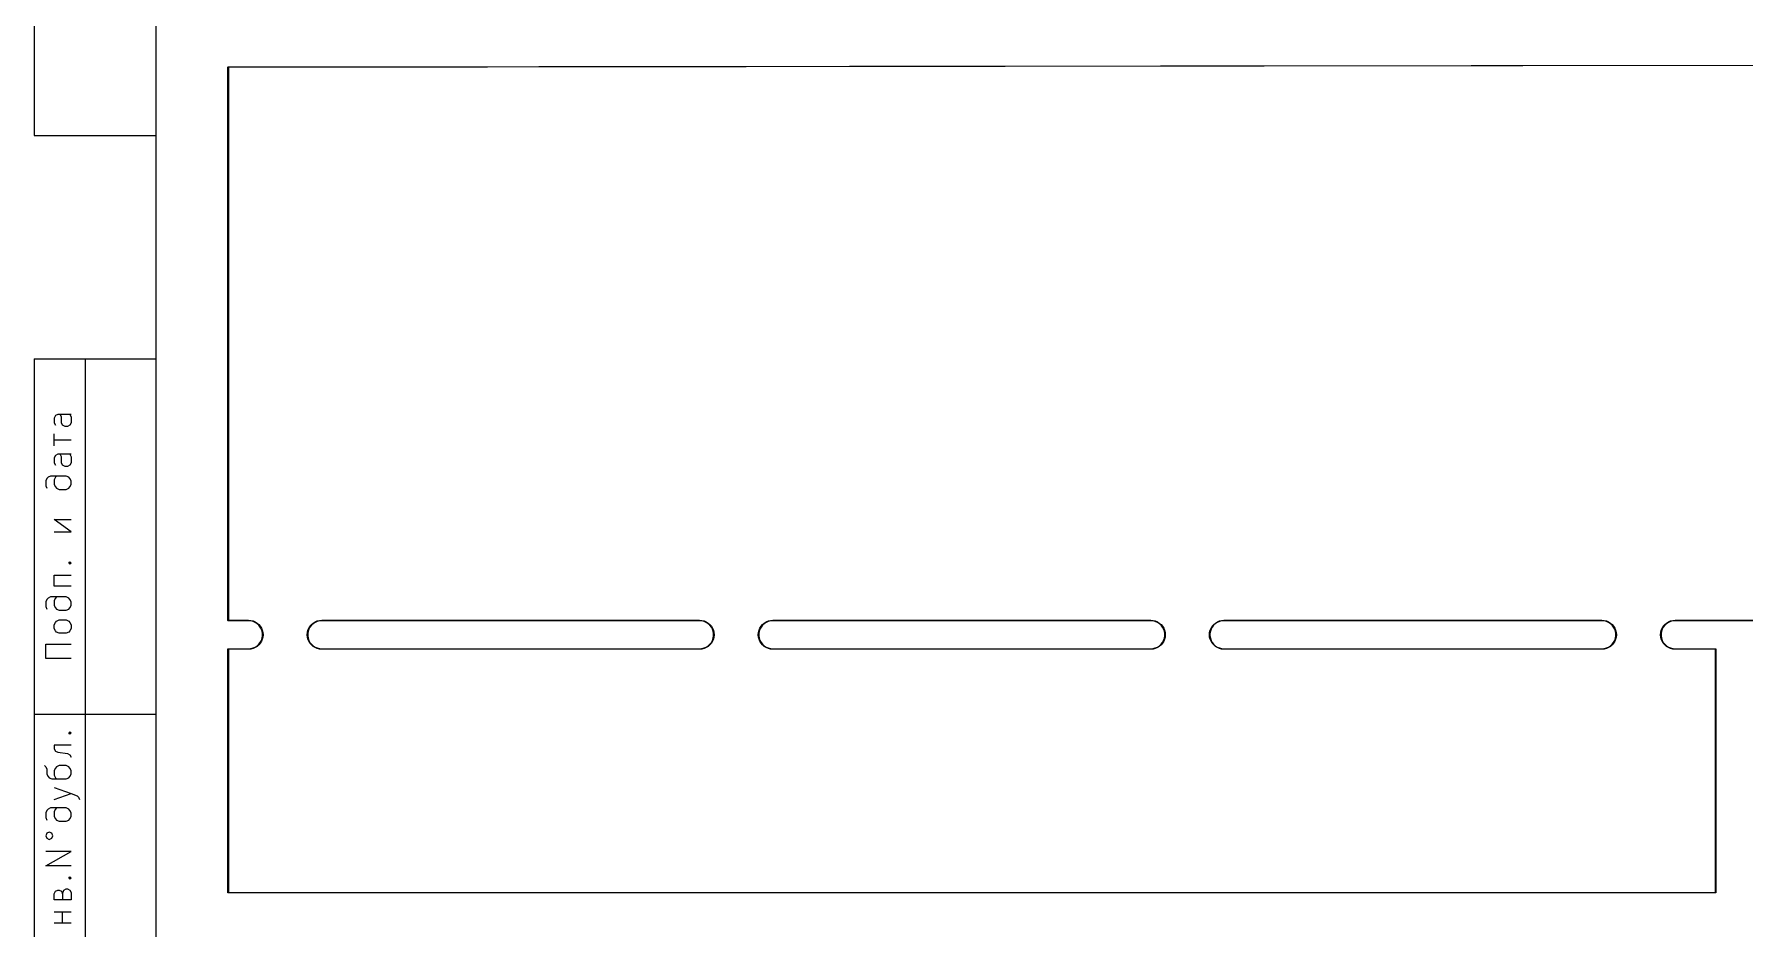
# Model space of a CAD drawing. Extents: x 0.3 to 11.5, y -8.2 to 3.2.
# Drawn here: x 0.31 to 6.94, y -4.57 to -1.1 of the extents above; entities that cross this region are included whole.
import ezdxf

# ---------------------------------------------------------------- set-up
doc = ezdxf.new("R2010")
doc.units = 0
doc.header["$MEASUREMENT"] = 0
doc.layers.add('BLACK', color=7, linetype='CONTINUOUS')

msp = doc.modelspace()

# ---------------------------------------------------------------- linework, layer by layer
at = {"layer": 'BLACK', "linetype": 'CONTINUOUS'}
for p, q in [((0.314961, 3.22806), (0.314961, -1.49635)), ((0.787402, -8.07115), (0.787402, -0.19685)), ((1.06575, -1.2315), (1.0659, -1.23114)), ((1.06575, -3.37717), (1.06575, -1.2315)), ((1.0659, -1.23114), (1.06604, -1.2308)), ((1.06604, -1.2308), (1.06638, -1.23066)), ((1.06604, -1.2308), (1.06604, -1.2308)), ((1.06604, -1.2308), (1.06604, -1.2308)), ((1.06638, -1.23066), (1.06674, -1.23051)), ((1.06674, -1.23051), (11.303, -1.2187)), ((11.302, -1.22067), (1.06772, -1.23248)), ((1.06772, -1.23248), (1.06772, -3.37618)), ((0.314961, -1.49635), (0.787402, -1.49635)), ((0.314961, -2.36249), (0.787402, -2.36249)), ((0.314961, -2.36249), (0.314961, -8.07115)), ((0.511811, -2.36249), (0.511811, -8.07115)), ((0.396982, -2.58277), (0.392295, -2.59215)), ((0.406355, -2.57809), (0.396982, -2.58277)), ((0.457911, -2.57809), (0.406355, -2.57809)), ((0.420416, -2.58746), (0.415729, -2.57809)), ((0.453225, -2.57809), (0.457911, -2.58746)), ((0.392295, -2.59215), (0.392295, -2.61089)), ((0.392295, -2.61089), (0.396982, -2.62027)), ((0.420416, -2.61089), (0.420416, -2.58746)), ((0.425103, -2.62027), (0.420416, -2.61089)), ((0.434477, -2.62496), (0.425103, -2.62027)), ((0.443851, -2.62496), (0.434477, -2.62496)), ((0.453225, -2.62027), (0.443851, -2.62496)), ((0.457911, -2.61089), (0.453225, -2.62027)), ((0.457911, -2.58746), (0.457911, -2.61089)), ((0.392295, -2.69995), (0.392295, -2.65308)), ((0.392295, -2.67651), (0.457911, -2.67651)), ((0.396982, -2.73744), (0.392295, -2.74682)), ((0.392295, -2.74682), (0.392295, -2.76556)), ((0.392295, -2.76556), (0.396982, -2.77494)), ((0.406355, -2.73275), (0.396982, -2.73744)), ((0.457911, -2.73275), (0.406355, -2.73275)), ((0.420416, -2.74213), (0.415729, -2.73275)), ((0.420416, -2.76556), (0.420416, -2.74213)), ((0.425103, -2.77494), (0.420416, -2.76556)), ((0.434477, -2.77962), (0.425103, -2.77494)), ((0.443851, -2.77962), (0.434477, -2.77962)), ((0.453225, -2.77494), (0.443851, -2.77962)), ((0.453225, -2.73275), (0.457911, -2.74213)), ((0.457911, -2.76556), (0.453225, -2.77494)), ((0.457911, -2.74213), (0.457911, -2.76556)), ((0.364173, -2.82649), (0.359486, -2.83587)), ((0.359486, -2.83587), (0.359486, -2.85461)), ((0.36886, -2.82181), (0.364173, -2.82649)), ((0.378234, -2.81712), (0.36886, -2.82181)), ((0.439164, -2.81712), (0.378234, -2.81712)), ((0.396982, -2.82181), (0.392295, -2.83118)), ((0.392295, -2.83118), (0.392295, -2.84993)), ((0.392295, -2.84993), (0.396982, -2.8593)), ((0.401669, -2.81712), (0.396982, -2.82181)), ((0.448538, -2.82181), (0.439164, -2.81712)), ((0.453225, -2.82649), (0.448538, -2.82181)), ((0.457911, -2.83587), (0.453225, -2.82649)), ((0.453225, -2.8593), (0.457911, -2.84993)), ((0.457911, -2.84993), (0.457911, -2.83587)), ((0.359486, -2.85461), (0.364173, -2.86399)), ((0.396982, -2.8593), (0.401669, -2.86399)), ((0.401669, -2.86399), (0.411042, -2.86867)), ((0.411042, -2.86867), (0.439164, -2.86867)), ((0.439164, -2.86867), (0.448538, -2.86399)), ((0.448538, -2.86399), (0.453225, -2.8593)), ((0.457911, -3.03272), (0.392295, -2.98585)), ((0.392295, -2.98585), (0.457911, -2.98585)), ((0.392295, -3.03272), (0.457911, -3.03272)), ((0.448538, -3.15458), (0.453225, -3.14989)), ((0.453225, -3.15926), (0.448538, -3.15458)), ((0.448538, -3.15458), (0.457911, -3.15458)), ((0.453225, -3.14989), (0.457911, -3.15458)), ((0.457911, -3.15458), (0.453225, -3.15926)), ((0.392295, -3.24363), (0.392295, -3.20145)), ((0.392295, -3.20145), (0.457911, -3.20145)), ((0.457911, -3.24363), (0.392295, -3.24363)), ((0.364173, -3.29518), (0.359486, -3.30456)), ((0.359486, -3.30456), (0.359486, -3.32331)), ((0.36886, -3.2905), (0.364173, -3.29518)), ((0.378234, -3.28581), (0.36886, -3.2905)), ((0.439164, -3.28581), (0.378234, -3.28581)), ((0.396982, -3.2905), (0.392295, -3.29987)), ((0.392295, -3.29987), (0.392295, -3.31862)), ((0.401669, -3.28581), (0.396982, -3.2905)), ((0.448538, -3.2905), (0.439164, -3.28581)), ((0.453225, -3.29518), (0.448538, -3.2905)), ((0.457911, -3.30456), (0.453225, -3.29518)), ((0.457911, -3.31862), (0.457911, -3.30456)), ((0.359486, -3.32331), (0.364173, -3.33268)), ((0.392295, -3.31862), (0.396982, -3.32799)), ((0.396982, -3.32799), (0.401669, -3.33268)), ((0.396982, -3.38424), (0.401669, -3.37955)), ((0.401669, -3.33268), (0.411042, -3.33737)), ((0.401669, -3.37955), (0.411042, -3.37486)), ((0.411042, -3.33737), (0.439164, -3.33737)), ((0.411042, -3.37486), (0.439164, -3.37486)), ((0.439164, -3.33737), (0.448538, -3.33268)), ((0.439164, -3.37486), (0.448538, -3.37955)), ((0.448538, -3.33268), (0.453225, -3.32799)), ((0.448538, -3.37955), (0.453225, -3.38424)), ((0.453225, -3.32799), (0.457911, -3.31862)), ((1.06604, -3.37786), (1.06575, -3.37717)), ((1.06674, -3.37815), (1.06604, -3.37786)), ((1.14548, -3.37815), (1.06674, -3.37815)), ((1.06772, -3.37618), (1.14548, -3.37618)), ((1.14548, -3.37618), (1.15425, -3.37687)), ((1.14585, -3.378), (1.14548, -3.37815)), ((1.15442, -3.3787), (1.14585, -3.378)), ((1.15425, -3.37687), (1.16281, -3.37893)), ((1.16311, -3.38091), (1.15442, -3.3787)), ((1.16281, -3.37893), (1.17095, -3.3823)), ((1.40347, -3.3823), (1.4116, -3.37893)), ((1.42, -3.3787), (1.4113, -3.38091)), ((1.4116, -3.37893), (1.42016, -3.37687)), ((1.42857, -3.378), (1.42, -3.3787)), ((1.42016, -3.37687), (1.42894, -3.37618)), ((1.42894, -3.37815), (1.42857, -3.378)), ((1.42894, -3.37618), (2.89351, -3.37618)), ((2.89351, -3.37815), (1.42894, -3.37815)), ((2.89351, -3.37618), (2.90228, -3.37687)), ((2.89388, -3.378), (2.89351, -3.37815)), ((2.90245, -3.3787), (2.89388, -3.378)), ((2.90228, -3.37687), (2.91084, -3.37893)), ((2.91115, -3.38091), (2.90245, -3.3787)), ((2.91084, -3.37893), (2.91898, -3.3823)), ((3.1515, -3.3823), (3.15964, -3.37893)), ((3.16803, -3.3787), (3.15933, -3.38091)), ((3.15964, -3.37893), (3.1682, -3.37687)), ((3.1766, -3.378), (3.16803, -3.3787)), ((3.1682, -3.37687), (3.17697, -3.37618)), ((3.17697, -3.37815), (3.1766, -3.378)), ((3.17697, -3.37618), (4.64154, -3.37618)), ((4.64154, -3.37815), (3.17697, -3.37815)), ((4.64154, -3.37618), (4.65032, -3.37687)), ((4.64191, -3.378), (4.64154, -3.37815)), ((4.65048, -3.3787), (4.64191, -3.378)), ((4.65032, -3.37687), (4.65888, -3.37893)), ((4.65918, -3.38091), (4.65048, -3.3787)), ((4.65888, -3.37893), (4.66701, -3.3823)), ((4.89953, -3.3823), (4.90767, -3.37893)), ((4.91606, -3.3787), (4.90737, -3.38091)), ((4.90767, -3.37893), (4.91623, -3.37687)), ((4.92463, -3.378), (4.91606, -3.3787)), ((4.91623, -3.37687), (4.925, -3.37618)), ((4.925, -3.37815), (4.92463, -3.378)), ((4.925, -3.37618), (6.38957, -3.37618)), ((6.38957, -3.37815), (4.925, -3.37815)), ((6.38957, -3.37618), (6.39835, -3.37687)), ((6.38994, -3.378), (6.38957, -3.37815)), ((6.39851, -3.3787), (6.38994, -3.378)), ((6.39835, -3.37687), (6.40691, -3.37893)), ((6.40721, -3.38091), (6.39851, -3.3787)), ((6.40691, -3.37893), (6.41504, -3.3823)), ((6.64757, -3.3823), (6.6557, -3.37893)), ((6.66409, -3.3787), (6.6554, -3.38091)), ((6.6557, -3.37893), (6.66426, -3.37687)), ((6.67266, -3.378), (6.66409, -3.3787)), ((6.66426, -3.37687), (6.67304, -3.37618)), ((6.67304, -3.37815), (6.67266, -3.378)), ((6.67304, -3.37618), (11.302, -3.37618)), ((11.303, -3.37815), (6.67304, -3.37815)), ((0.392295, -3.39361), (0.396982, -3.38424)), ((0.392295, -3.40767), (0.392295, -3.39361)), ((0.396982, -3.41704), (0.392295, -3.40767)), ((0.401669, -3.42173), (0.396982, -3.41704)), ((0.411042, -3.42642), (0.401669, -3.42173)), ((0.439164, -3.42642), (0.411042, -3.42642)), ((0.448538, -3.42173), (0.439164, -3.42642)), ((0.453225, -3.41704), (0.448538, -3.42173)), ((0.453225, -3.38424), (0.457911, -3.39361)), ((0.457911, -3.40767), (0.453225, -3.41704)), ((0.457911, -3.39361), (0.457911, -3.40767)), ((1.17133, -3.38451), (1.16311, -3.38091)), ((1.17095, -3.3823), (1.17845, -3.3869)), ((1.17884, -3.38942), (1.17133, -3.38451)), ((1.17845, -3.3869), (1.18515, -3.39261)), ((1.18544, -3.39549), (1.17884, -3.38942)), ((1.18515, -3.39261), (1.19086, -3.39931)), ((1.19095, -3.40257), (1.18544, -3.39549)), ((1.19086, -3.39931), (1.19546, -3.40681)), ((1.19522, -3.41046), (1.19095, -3.40257)), ((1.19813, -3.41895), (1.19522, -3.41046)), ((1.19522, -3.4541), (1.19813, -3.44562)), ((1.19546, -3.40681), (1.19883, -3.41495)), ((1.19961, -3.4278), (1.19813, -3.41895)), ((1.19813, -3.44562), (1.19961, -3.43677)), ((1.19883, -3.41495), (1.20089, -3.42351)), ((1.20089, -3.44106), (1.19883, -3.44962)), ((1.19961, -3.43677), (1.19961, -3.4278)), ((1.20089, -3.42351), (1.20158, -3.43228)), ((1.20158, -3.43228), (1.20089, -3.44106)), ((1.37284, -3.43228), (1.37353, -3.42351)), ((1.37353, -3.44106), (1.37284, -3.43228)), ((1.37353, -3.42351), (1.37558, -3.41495)), ((1.37558, -3.44962), (1.37353, -3.44106)), ((1.37628, -3.41895), (1.37481, -3.4278)), ((1.37481, -3.4278), (1.37481, -3.43677)), ((1.37481, -3.43677), (1.37628, -3.44562)), ((1.37558, -3.41495), (1.37895, -3.40681)), ((1.3792, -3.41046), (1.37628, -3.41895)), ((1.37628, -3.44562), (1.3792, -3.4541)), ((1.37895, -3.40681), (1.38355, -3.39931)), ((1.38347, -3.40257), (1.3792, -3.41046)), ((1.38898, -3.39549), (1.38347, -3.40257)), ((1.38355, -3.39931), (1.38927, -3.39261)), ((1.39558, -3.38942), (1.38898, -3.39549)), ((1.38927, -3.39261), (1.39596, -3.3869)), ((1.40309, -3.38451), (1.39558, -3.38942)), ((1.39596, -3.3869), (1.40347, -3.3823)), ((1.4113, -3.38091), (1.40309, -3.38451)), ((2.91936, -3.38451), (2.91115, -3.38091)), ((2.91898, -3.3823), (2.92648, -3.3869)), ((2.92687, -3.38942), (2.91936, -3.38451)), ((2.92648, -3.3869), (2.93318, -3.39261)), ((2.93347, -3.39549), (2.92687, -3.38942)), ((2.93318, -3.39261), (2.9389, -3.39931)), ((2.93898, -3.40257), (2.93347, -3.39549)), ((2.9389, -3.39931), (2.9435, -3.40681)), ((2.94325, -3.41046), (2.93898, -3.40257)), ((2.94617, -3.41895), (2.94325, -3.41046)), ((2.94325, -3.4541), (2.94617, -3.44562)), ((2.9435, -3.40681), (2.94686, -3.41495)), ((2.94764, -3.4278), (2.94617, -3.41895)), ((2.94617, -3.44562), (2.94764, -3.43677)), ((2.94686, -3.41495), (2.94892, -3.42351)), ((2.94892, -3.44106), (2.94686, -3.44962)), ((2.94764, -3.43677), (2.94764, -3.4278)), ((2.94892, -3.42351), (2.94961, -3.43228)), ((2.94961, -3.43228), (2.94892, -3.44106)), ((3.12087, -3.43228), (3.12156, -3.42351)), ((3.12156, -3.44106), (3.12087, -3.43228)), ((3.12156, -3.42351), (3.12362, -3.41495)), ((3.12362, -3.44962), (3.12156, -3.44106)), ((3.12432, -3.41895), (3.12284, -3.4278)), ((3.12284, -3.4278), (3.12284, -3.43677)), ((3.12284, -3.43677), (3.12432, -3.44562)), ((3.12362, -3.41495), (3.12698, -3.40681)), ((3.12723, -3.41046), (3.12432, -3.41895)), ((3.12432, -3.44562), (3.12723, -3.4541)), ((3.12698, -3.40681), (3.13158, -3.39931)), ((3.1315, -3.40257), (3.12723, -3.41046)), ((3.13701, -3.39549), (3.1315, -3.40257)), ((3.13158, -3.39931), (3.1373, -3.39261)), ((3.14361, -3.38942), (3.13701, -3.39549)), ((3.1373, -3.39261), (3.144, -3.3869)), ((3.15112, -3.38451), (3.14361, -3.38942)), ((3.144, -3.3869), (3.1515, -3.3823)), ((3.15933, -3.38091), (3.15112, -3.38451)), ((4.66739, -3.38451), (4.65918, -3.38091)), ((4.66701, -3.3823), (4.67452, -3.3869)), ((4.6749, -3.38942), (4.66739, -3.38451)), ((4.67452, -3.3869), (4.68121, -3.39261)), ((4.6815, -3.39549), (4.6749, -3.38942)), ((4.68121, -3.39261), (4.68693, -3.39931)), ((4.68701, -3.40257), (4.6815, -3.39549)), ((4.68693, -3.39931), (4.69153, -3.40681)), ((4.69128, -3.41046), (4.68701, -3.40257)), ((4.6942, -3.41895), (4.69128, -3.41046)), ((4.69128, -3.4541), (4.6942, -3.44562)), ((4.69153, -3.40681), (4.6949, -3.41495)), ((4.69567, -3.4278), (4.6942, -3.41895)), ((4.6942, -3.44562), (4.69567, -3.43677)), ((4.6949, -3.41495), (4.69695, -3.42351)), ((4.69695, -3.44106), (4.6949, -3.44962)), ((4.69567, -3.43677), (4.69567, -3.4278)), ((4.69695, -3.42351), (4.69764, -3.43228)), ((4.69764, -3.43228), (4.69695, -3.44106)), ((4.8689, -3.43228), (4.86959, -3.42351)), ((4.86959, -3.44106), (4.8689, -3.43228)), ((4.86959, -3.42351), (4.87165, -3.41495)), ((4.87165, -3.44962), (4.86959, -3.44106)), ((4.87235, -3.41895), (4.87087, -3.4278)), ((4.87087, -3.4278), (4.87087, -3.43677)), ((4.87087, -3.43677), (4.87235, -3.44562)), ((4.87165, -3.41495), (4.87502, -3.40681)), ((4.87526, -3.41046), (4.87235, -3.41895)), ((4.87235, -3.44562), (4.87526, -3.4541)), ((4.87502, -3.40681), (4.87962, -3.39931)), ((4.87953, -3.40257), (4.87526, -3.41046)), ((4.88504, -3.39549), (4.87953, -3.40257)), ((4.87962, -3.39931), (4.88533, -3.39261)), ((4.89164, -3.38942), (4.88504, -3.39549)), ((4.88533, -3.39261), (4.89203, -3.3869)), ((4.89915, -3.38451), (4.89164, -3.38942)), ((4.89203, -3.3869), (4.89953, -3.3823)), ((4.90737, -3.38091), (4.89915, -3.38451)), ((6.41542, -3.38451), (6.40721, -3.38091)), ((6.41504, -3.3823), (6.42255, -3.3869)), ((6.42293, -3.38942), (6.41542, -3.38451)), ((6.42255, -3.3869), (6.42924, -3.39261)), ((6.42953, -3.39549), (6.42293, -3.38942)), ((6.42924, -3.39261), (6.43496, -3.39931)), ((6.43505, -3.40257), (6.42953, -3.39549)), ((6.43496, -3.39931), (6.43956, -3.40681)), ((6.43932, -3.41046), (6.43505, -3.40257)), ((6.44223, -3.41895), (6.43932, -3.41046)), ((6.43932, -3.4541), (6.44223, -3.44562)), ((6.43956, -3.40681), (6.44293, -3.41495)), ((6.4437, -3.4278), (6.44223, -3.41895)), ((6.44223, -3.44562), (6.4437, -3.43677)), ((6.44293, -3.41495), (6.44498, -3.42351)), ((6.44498, -3.44106), (6.44293, -3.44962)), ((6.4437, -3.43677), (6.4437, -3.4278)), ((6.44498, -3.42351), (6.44567, -3.43228)), ((6.44567, -3.43228), (6.44498, -3.44106)), ((6.61693, -3.43228), (6.61762, -3.42351)), ((6.61762, -3.44106), (6.61693, -3.43228)), ((6.61762, -3.42351), (6.61968, -3.41495)), ((6.61968, -3.44962), (6.61762, -3.44106)), ((6.62038, -3.41895), (6.6189, -3.4278)), ((6.6189, -3.4278), (6.6189, -3.43677)), ((6.6189, -3.43677), (6.62038, -3.44562)), ((6.61968, -3.41495), (6.62305, -3.40681)), ((6.62329, -3.41046), (6.62038, -3.41895)), ((6.62038, -3.44562), (6.62329, -3.4541)), ((6.62305, -3.40681), (6.62765, -3.39931)), ((6.62756, -3.40257), (6.62329, -3.41046)), ((6.63307, -3.39549), (6.62756, -3.40257)), ((6.62765, -3.39931), (6.63337, -3.39261)), ((6.63967, -3.38942), (6.63307, -3.39549)), ((6.63337, -3.39261), (6.64006, -3.3869)), ((6.64718, -3.38451), (6.63967, -3.38942)), ((6.64006, -3.3869), (6.64757, -3.3823)), ((6.6554, -3.38091), (6.64718, -3.38451)), ((0.359486, -3.52484), (0.359486, -3.4686)), ((0.359486, -3.4686), (0.457911, -3.4686)), ((1.06575, -3.4874), (1.06604, -3.48671)), ((1.06575, -4.43228), (1.06575, -3.4874)), ((1.06604, -3.48671), (1.06674, -3.48642)), ((1.06674, -3.48642), (1.14548, -3.48642)), ((1.14548, -3.48839), (1.06772, -3.48839)), ((1.06772, -3.48839), (1.06772, -4.4313)), ((1.14548, -3.48642), (1.14585, -3.48657)), ((1.15425, -3.4877), (1.14548, -3.48839)), ((1.14585, -3.48657), (1.15442, -3.48586)), ((1.16281, -3.48564), (1.15425, -3.4877)), ((1.15442, -3.48586), (1.16311, -3.48366)), ((1.17095, -3.48227), (1.16281, -3.48564)), ((1.16311, -3.48366), (1.17133, -3.48006)), ((1.17845, -3.47767), (1.17095, -3.48227)), ((1.17133, -3.48006), (1.17884, -3.47515)), ((1.18515, -3.47195), (1.17845, -3.47767)), ((1.17884, -3.47515), (1.18544, -3.46907)), ((1.19086, -3.46526), (1.18515, -3.47195)), ((1.18544, -3.46907), (1.19095, -3.46199)), ((1.19546, -3.45775), (1.19086, -3.46526)), ((1.19095, -3.46199), (1.19522, -3.4541)), ((1.19883, -3.44962), (1.19546, -3.45775)), ((1.37895, -3.45775), (1.37558, -3.44962)), ((1.38355, -3.46526), (1.37895, -3.45775)), ((1.3792, -3.4541), (1.38347, -3.46199)), ((1.38347, -3.46199), (1.38898, -3.46907)), ((1.38927, -3.47195), (1.38355, -3.46526)), ((1.38898, -3.46907), (1.39558, -3.47515)), ((1.39596, -3.47767), (1.38927, -3.47195)), ((1.39558, -3.47515), (1.40309, -3.48006)), ((1.40347, -3.48227), (1.39596, -3.47767)), ((1.40309, -3.48006), (1.4113, -3.48366)), ((1.4116, -3.48564), (1.40347, -3.48227)), ((1.4113, -3.48366), (1.42, -3.48586)), ((1.42016, -3.4877), (1.4116, -3.48564)), ((1.42, -3.48586), (1.42857, -3.48657)), ((1.42894, -3.48839), (1.42016, -3.4877)), ((1.42857, -3.48657), (1.42894, -3.48642)), ((1.42894, -3.48642), (2.89351, -3.48642)), ((2.89351, -3.48839), (1.42894, -3.48839)), ((2.89351, -3.48642), (2.89388, -3.48657)), ((2.90228, -3.4877), (2.89351, -3.48839)), ((2.89388, -3.48657), (2.90245, -3.48586)), ((2.91084, -3.48564), (2.90228, -3.4877)), ((2.90245, -3.48586), (2.91115, -3.48366)), ((2.91898, -3.48227), (2.91084, -3.48564)), ((2.91115, -3.48366), (2.91936, -3.48006)), ((2.92648, -3.47767), (2.91898, -3.48227)), ((2.91936, -3.48006), (2.92687, -3.47515)), ((2.93318, -3.47195), (2.92648, -3.47767)), ((2.92687, -3.47515), (2.93347, -3.46907)), ((2.9389, -3.46526), (2.93318, -3.47195)), ((2.93347, -3.46907), (2.93898, -3.46199)), ((2.9435, -3.45775), (2.9389, -3.46526)), ((2.93898, -3.46199), (2.94325, -3.4541)), ((2.94686, -3.44962), (2.9435, -3.45775)), ((3.12698, -3.45775), (3.12362, -3.44962)), ((3.13158, -3.46526), (3.12698, -3.45775)), ((3.12723, -3.4541), (3.1315, -3.46199)), ((3.1315, -3.46199), (3.13701, -3.46907)), ((3.1373, -3.47195), (3.13158, -3.46526)), ((3.13701, -3.46907), (3.14361, -3.47515)), ((3.144, -3.47767), (3.1373, -3.47195)), ((3.14361, -3.47515), (3.15112, -3.48006)), ((3.1515, -3.48227), (3.144, -3.47767)), ((3.15112, -3.48006), (3.15933, -3.48366)), ((3.15964, -3.48564), (3.1515, -3.48227)), ((3.15933, -3.48366), (3.16803, -3.48586)), ((3.1682, -3.4877), (3.15964, -3.48564)), ((3.16803, -3.48586), (3.1766, -3.48657)), ((3.17697, -3.48839), (3.1682, -3.4877)), ((3.1766, -3.48657), (3.17697, -3.48642)), ((3.17697, -3.48642), (4.64154, -3.48642)), ((4.64154, -3.48839), (3.17697, -3.48839)), ((4.64154, -3.48642), (4.64191, -3.48657)), ((4.65032, -3.4877), (4.64154, -3.48839)), ((4.64191, -3.48657), (4.65048, -3.48586)), ((4.65888, -3.48564), (4.65032, -3.4877)), ((4.65048, -3.48586), (4.65918, -3.48366)), ((4.66701, -3.48227), (4.65888, -3.48564)), ((4.65918, -3.48366), (4.66739, -3.48006)), ((4.67452, -3.47767), (4.66701, -3.48227)), ((4.66739, -3.48006), (4.6749, -3.47515)), ((4.68121, -3.47195), (4.67452, -3.47767)), ((4.6749, -3.47515), (4.6815, -3.46907)), ((4.68693, -3.46526), (4.68121, -3.47195)), ((4.6815, -3.46907), (4.68701, -3.46199)), ((4.69153, -3.45775), (4.68693, -3.46526)), ((4.68701, -3.46199), (4.69128, -3.4541)), ((4.6949, -3.44962), (4.69153, -3.45775)), ((4.87502, -3.45775), (4.87165, -3.44962)), ((4.87962, -3.46526), (4.87502, -3.45775)), ((4.87526, -3.4541), (4.87953, -3.46199)), ((4.87953, -3.46199), (4.88504, -3.46907)), ((4.88533, -3.47195), (4.87962, -3.46526)), ((4.88504, -3.46907), (4.89164, -3.47515)), ((4.89203, -3.47767), (4.88533, -3.47195)), ((4.89164, -3.47515), (4.89915, -3.48006)), ((4.89953, -3.48227), (4.89203, -3.47767)), ((4.89915, -3.48006), (4.90737, -3.48366)), ((4.90767, -3.48564), (4.89953, -3.48227)), ((4.90737, -3.48366), (4.91606, -3.48586)), ((4.91623, -3.4877), (4.90767, -3.48564)), ((4.91606, -3.48586), (4.92463, -3.48657)), ((4.925, -3.48839), (4.91623, -3.4877)), ((4.92463, -3.48657), (4.925, -3.48642)), ((4.925, -3.48642), (6.38957, -3.48642)), ((6.38957, -3.48839), (4.925, -3.48839)), ((6.38957, -3.48642), (6.38994, -3.48657)), ((6.39835, -3.4877), (6.38957, -3.48839)), ((6.38994, -3.48657), (6.39851, -3.48586)), ((6.40691, -3.48564), (6.39835, -3.4877)), ((6.39851, -3.48586), (6.40721, -3.48366)), ((6.41504, -3.48227), (6.40691, -3.48564)), ((6.40721, -3.48366), (6.41542, -3.48006)), ((6.42255, -3.47767), (6.41504, -3.48227)), ((6.41542, -3.48006), (6.42293, -3.47515)), ((6.42924, -3.47195), (6.42255, -3.47767)), ((6.42293, -3.47515), (6.42953, -3.46907)), ((6.43496, -3.46526), (6.42924, -3.47195)), ((6.42953, -3.46907), (6.43505, -3.46199)), ((6.43956, -3.45775), (6.43496, -3.46526)), ((6.43505, -3.46199), (6.43932, -3.4541)), ((6.44293, -3.44962), (6.43956, -3.45775)), ((6.62305, -3.45775), (6.61968, -3.44962)), ((6.62765, -3.46526), (6.62305, -3.45775)), ((6.62329, -3.4541), (6.62756, -3.46199)), ((6.62756, -3.46199), (6.63307, -3.46907)), ((6.63337, -3.47195), (6.62765, -3.46526)), ((6.63307, -3.46907), (6.63967, -3.47515)), ((6.64006, -3.47767), (6.63337, -3.47195)), ((6.63967, -3.47515), (6.64718, -3.48006)), ((6.64757, -3.48227), (6.64006, -3.47767)), ((6.64718, -3.48006), (6.6554, -3.48366)), ((6.6557, -3.48564), (6.64757, -3.48227)), ((6.6554, -3.48366), (6.66409, -3.48586)), ((6.66426, -3.4877), (6.6557, -3.48564)), ((6.66409, -3.48586), (6.67266, -3.48657)), ((6.67304, -3.48839), (6.66426, -3.4877)), ((6.67266, -3.48657), (6.67304, -3.48642)), ((6.67304, -3.48642), (6.83052, -3.48642)), ((6.82953, -3.48839), (6.67304, -3.48839)), ((6.82953, -4.4313), (6.82953, -3.48839)), ((6.83052, -3.48642), (6.83121, -3.48671)), ((6.83121, -3.48671), (6.8315, -3.4874)), ((6.8315, -3.4874), (6.8315, -4.43228)), ((0.457911, -3.52484), (0.359486, -3.52484)), ((0.314961, -3.74044), (0.787402, -3.74044)), ((0.448538, -3.81309), (0.453225, -3.8084)), ((0.453225, -3.81777), (0.448538, -3.81309)), ((0.448538, -3.81309), (0.457911, -3.81309)), ((0.453225, -3.8084), (0.457911, -3.81309)), ((0.457911, -3.81309), (0.453225, -3.81777)), ((0.457911, -3.85996), (0.392295, -3.85996)), ((0.392295, -3.85996), (0.392295, -3.87402)), ((0.392295, -3.87402), (0.396982, -3.88339)), ((0.396982, -3.88339), (0.406355, -3.88808)), ((0.406355, -3.88808), (0.443851, -3.89277)), ((0.443851, -3.89277), (0.453225, -3.89745)), ((0.453225, -3.89745), (0.457911, -3.90683)), ((0.354799, -3.93963), (0.359486, -3.94432)), ((0.359486, -3.94432), (0.364173, -3.9537)), ((0.364173, -3.9537), (0.364173, -3.97244)), ((0.364173, -3.97244), (0.36886, -3.98182)), ((0.396982, -3.94901), (0.392295, -3.95838)), ((0.392295, -3.95838), (0.392295, -3.97713)), ((0.401669, -3.94432), (0.396982, -3.94901)), ((0.411042, -3.93963), (0.401669, -3.94432)), ((0.439164, -3.93963), (0.411042, -3.93963)), ((0.448538, -3.94432), (0.439164, -3.93963)), ((0.453225, -3.94901), (0.448538, -3.94432)), ((0.457911, -3.95838), (0.453225, -3.94901)), ((0.453225, -3.98182), (0.457911, -3.97244)), ((0.457911, -3.97244), (0.457911, -3.95838)), ((0.36886, -3.98182), (0.373547, -3.9865)), ((0.373547, -3.9865), (0.382921, -3.99119)), ((0.382921, -3.99119), (0.439164, -3.99119)), ((0.392295, -3.97713), (0.396982, -3.9865)), ((0.392295, -4.024), (0.457911, -4.04743)), ((0.396982, -3.9865), (0.401669, -3.99119)), ((0.439164, -3.99119), (0.448538, -3.9865)), ((0.448538, -3.9865), (0.453225, -3.98182)), ((0.36886, -4.10836), (0.364173, -4.11305)), ((0.378234, -4.10368), (0.36886, -4.10836)), ((0.439164, -4.10368), (0.378234, -4.10368)), ((0.392295, -4.07087), (0.457911, -4.04743)), ((0.396982, -4.10836), (0.392295, -4.11774)), ((0.401669, -4.10368), (0.396982, -4.10836)), ((0.448538, -4.10836), (0.439164, -4.10368)), ((0.453225, -4.11305), (0.448538, -4.10836)), ((0.457911, -4.04743), (0.481346, -4.05681)), ((0.481346, -4.05681), (0.486033, -4.06149)), ((0.486033, -4.06149), (0.49072, -4.07087)), ((0.364173, -4.11305), (0.359486, -4.12242)), ((0.359486, -4.12242), (0.359486, -4.14117)), ((0.359486, -4.14117), (0.364173, -4.15055)), ((0.392295, -4.11774), (0.392295, -4.13649)), ((0.392295, -4.13649), (0.396982, -4.14586)), ((0.396982, -4.14586), (0.401669, -4.15055)), ((0.401669, -4.15055), (0.411042, -4.15523)), ((0.411042, -4.15523), (0.439164, -4.15523)), ((0.439164, -4.15523), (0.448538, -4.15055)), ((0.448538, -4.15055), (0.453225, -4.14586)), ((0.457911, -4.12242), (0.453225, -4.11305)), ((0.453225, -4.14586), (0.457911, -4.13649)), ((0.457911, -4.13649), (0.457911, -4.12242)), ((0.364173, -4.2021), (0.359486, -4.21148)), ((0.359486, -4.21148), (0.364173, -4.22085)), ((0.373547, -4.19742), (0.364173, -4.2021)), ((0.364173, -4.22085), (0.373547, -4.22554)), ((0.382921, -4.2021), (0.373547, -4.19742)), ((0.373547, -4.22554), (0.382921, -4.22085)), ((0.387608, -4.21148), (0.382921, -4.2021)), ((0.382921, -4.22085), (0.387608, -4.21148)), ((0.359486, -4.32865), (0.457911, -4.27241)), ((0.457911, -4.27241), (0.359486, -4.27241)), ((0.457911, -4.32865), (0.359486, -4.32865)), ((0.448538, -4.37552), (0.453225, -4.37083)), ((0.453225, -4.37083), (0.457911, -4.37552)), ((0.392295, -4.43645), (0.396982, -4.42707)), ((0.392295, -4.45988), (0.392295, -4.43645)), ((0.396982, -4.42707), (0.406355, -4.42239)), ((0.406355, -4.42239), (0.411042, -4.42239)), ((0.411042, -4.42239), (0.420416, -4.42707)), ((0.420416, -4.42707), (0.425103, -4.43645)), ((0.425103, -4.43645), (0.42979, -4.42239)), ((0.425103, -4.43645), (0.425103, -4.45988)), ((0.42979, -4.42239), (0.439164, -4.4177)), ((0.439164, -4.4177), (0.443851, -4.4177)), ((0.443851, -4.4177), (0.453225, -4.42239)), ((0.453225, -4.3802), (0.448538, -4.37552)), ((0.448538, -4.37552), (0.457911, -4.37552)), ((0.457911, -4.37552), (0.453225, -4.3802)), ((0.453225, -4.42239), (0.457911, -4.43176)), ((0.457911, -4.43176), (0.457911, -4.45988)), ((1.06604, -4.43298), (1.06575, -4.43228)), ((1.06674, -4.43327), (1.06604, -4.43298)), ((6.83052, -4.43327), (1.06674, -4.43327)), ((1.06772, -4.4313), (6.82953, -4.4313)), ((6.83121, -4.43298), (6.83052, -4.43327)), ((6.8315, -4.43228), (6.83121, -4.43298)), ((0.457911, -4.45988), (0.392295, -4.45988)), ((0.392295, -4.50675), (0.457911, -4.50675)), ((0.425103, -4.54893), (0.425103, -4.50675)), ((0.392295, -4.54893), (0.457911, -4.54893))]:
    msp.add_line(p, q, dxfattribs=at)

doc.saveas('drawing.dxf')
